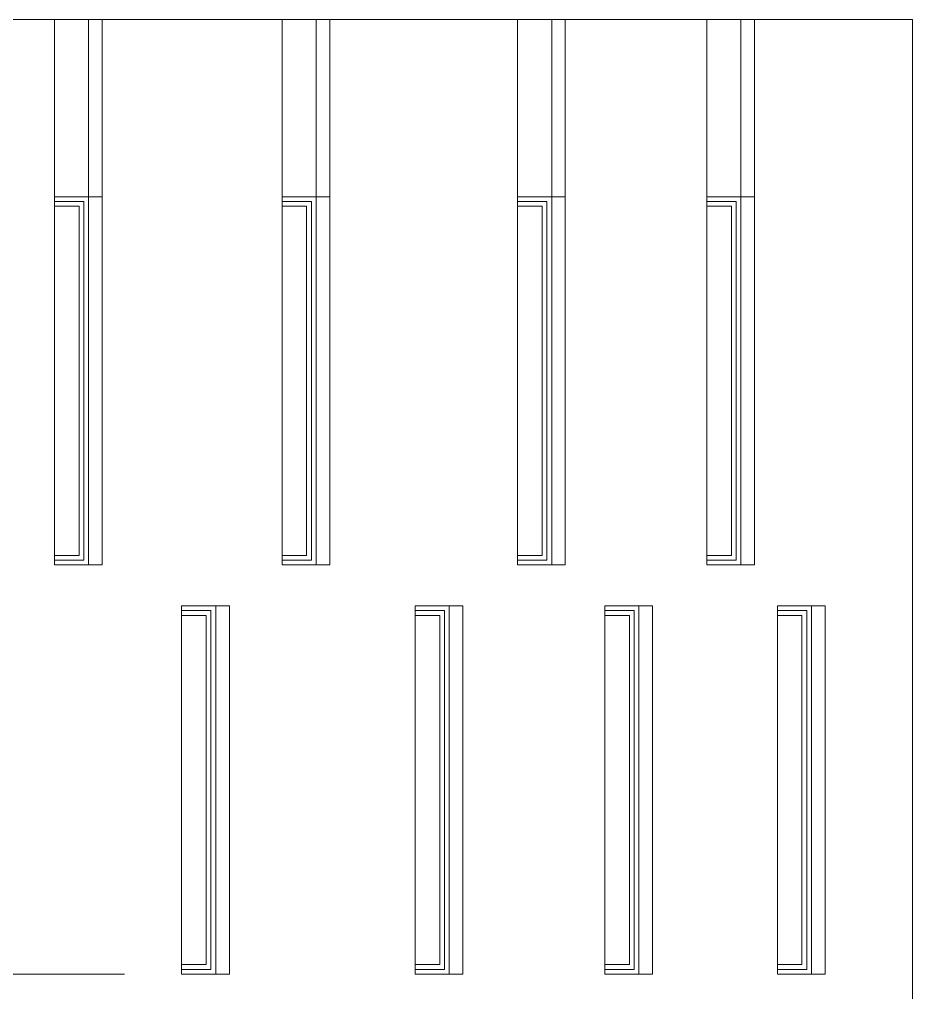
# Model space of a CAD drawing. Header units: metres. Extents: x -45 to 1930, y -347 to 488.
# Drawn here: x 159.79 to 166.34, y -224.14 to -217 of the extents above; entities that cross this region are included whole.
import ezdxf

# ---------------------------------------------------------------- set-up
doc = ezdxf.new("R2010")
doc.units = ezdxf.units.M
doc.layers.add('FLOATINGWINDOWS', color=2, linetype='Continuous', plot=False)
doc.layers.add('srafy sklo', color=252, linetype='Continuous')

msp = doc.modelspace()

# ---------------------------------------------------------------- linework, layer by layer
at = {"layer": 'FLOATINGWINDOWS', "linetype": 'Continuous', "lineweight": 0}
msp.add_line((160.560649, -224.004454), (143.690649, -224.004454), dxfattribs=at)
at = {"layer": 'srafy sklo', "linetype": 'Continuous', "lineweight": 0}
for p, q in [((159.335269, -217.004454), (166.335269, -217.004454)), ((160.048247, -218.304454), (160.048247, -217.004454)), ((160.29763, -218.304454), (160.29763, -217.004454)), ((160.39763, -218.304454), (160.39763, -217.004454)), ((161.715433, -218.304454), (161.715433, -217.004454)), ((161.964815, -218.304454), (161.964815, -217.004454)), ((162.064815, -218.304454), (162.064815, -217.004454)), ((163.441551, -218.304454), (163.441551, -217.004454)), ((163.690933, -218.304454), (163.690933, -217.004454)), ((163.790933, -218.304454), (163.790933, -217.004454)), ((164.828665, -218.304454), (164.828665, -217.004454)), ((165.078048, -218.304454), (165.078048, -217.004454)), ((165.178048, -218.304454), (165.178048, -217.004454)), ((166.335269, -217.004454), (166.335269, -224.604454)), ((160.048247, -218.374454), (160.048247, -218.304454)), ((160.29763, -218.304454), (160.29763, -221.004454)), ((160.29763, -218.304454), (160.39763, -218.304454)), ((160.39763, -218.304454), (160.39763, -221.004454)), ((161.715433, -218.374454), (161.715433, -218.304454)), ((161.964815, -218.304454), (161.964815, -221.004454)), ((161.964815, -218.304454), (162.064815, -218.304454)), ((162.064815, -218.304454), (162.064815, -221.004454)), ((163.441551, -218.374454), (163.441551, -218.304454)), ((163.690933, -218.304454), (163.690933, -221.004454)), ((163.690933, -218.304454), (163.790933, -218.304454)), ((163.790933, -218.304454), (163.790933, -221.004454)), ((164.828665, -218.374454), (164.828665, -218.304454)), ((165.078048, -218.304454), (165.078048, -221.004454)), ((165.078048, -218.304454), (165.178048, -218.304454)), ((165.178048, -218.304454), (165.178048, -221.004454)), ((160.048247, -220.934454), (160.048247, -221.004454)), ((161.715433, -220.934454), (161.715433, -221.004454)), ((163.441551, -220.934454), (163.441551, -221.004454)), ((164.828665, -220.934454), (164.828665, -221.004454)), ((160.29763, -221.004454), (160.39763, -221.004454)), ((161.964815, -221.004454), (162.064815, -221.004454)), ((163.690933, -221.004454), (163.790933, -221.004454)), ((165.078048, -221.004454), (165.178048, -221.004454)), ((160.979411, -221.374454), (160.979411, -221.304454)), ((161.228794, -221.304454), (161.228794, -224.004454)), ((161.228794, -221.304454), (161.328794, -221.304454)), ((161.328794, -221.304454), (161.328794, -224.004454)), ((162.691431, -221.374454), (162.691431, -221.304454)), ((162.940813, -221.304454), (162.940813, -224.004454)), ((162.940813, -221.304454), (163.040813, -221.304454)), ((163.040813, -221.304454), (163.040813, -224.004454)), ((164.080825, -221.374454), (164.080825, -221.304454)), ((164.330207, -221.304454), (164.330207, -224.004454)), ((164.330207, -221.304454), (164.430207, -221.304454)), ((164.430207, -221.304454), (164.430207, -224.004454)), ((165.345353, -221.374454), (165.345353, -221.304454)), ((165.594735, -221.304454), (165.594735, -224.004454)), ((165.594735, -221.304454), (165.694735, -221.304454)), ((165.694735, -221.304454), (165.694735, -224.004454)), ((160.979411, -223.934454), (160.979411, -224.004454)), ((162.691431, -223.934454), (162.691431, -224.004454)), ((164.080825, -223.934454), (164.080825, -224.004454)), ((165.345353, -223.934454), (165.345353, -224.004454)), ((161.228794, -224.004454), (161.328794, -224.004454)), ((162.940813, -224.004454), (163.040813, -224.004454)), ((164.330207, -224.004454), (164.430207, -224.004454)), ((165.594735, -224.004454), (165.694735, -224.004454))]:
    msp.add_line(p, q, dxfattribs=at)
for points in [[(160.048247, -218.304454), (160.29763, -218.304454), (160.29763, -221.004454), (160.048247, -221.004454)], [(161.715433, -218.304454), (161.964815, -218.304454), (161.964815, -221.004454), (161.715433, -221.004454)], [(163.441551, -218.304454), (163.690933, -218.304454), (163.690933, -221.004454), (163.441551, -221.004454)], [(164.828665, -218.304454), (165.078048, -218.304454), (165.078048, -221.004454), (164.828665, -221.004454)], [(160.048247, -218.339454), (160.26263, -218.339454), (160.26263, -220.969454), (160.048247, -220.969454)], [(161.715433, -218.339454), (161.929815, -218.339454), (161.929815, -220.969454), (161.715433, -220.969454)], [(163.441551, -218.339454), (163.655933, -218.339454), (163.655933, -220.969454), (163.441551, -220.969454)], [(164.828665, -218.339454), (165.043048, -218.339454), (165.043048, -220.969454), (164.828665, -220.969454)], [(160.979411, -221.304454), (161.228794, -221.304454), (161.228794, -224.004454), (160.979411, -224.004454)], [(162.691431, -221.304454), (162.940813, -221.304454), (162.940813, -224.004454), (162.691431, -224.004454)], [(164.080825, -221.304454), (164.330207, -221.304454), (164.330207, -224.004454), (164.080825, -224.004454)], [(165.345353, -221.304454), (165.594735, -221.304454), (165.594735, -224.004454), (165.345353, -224.004454)], [(160.979411, -221.339454), (161.193794, -221.339454), (161.193794, -223.969454), (160.979411, -223.969454)], [(162.691431, -221.339454), (162.905813, -221.339454), (162.905813, -223.969454), (162.691431, -223.969454)], [(164.080825, -221.339454), (164.295207, -221.339454), (164.295207, -223.969454), (164.080825, -223.969454)], [(165.345353, -221.339454), (165.559735, -221.339454), (165.559735, -223.969454), (165.345353, -223.969454)]]:
    msp.add_lwpolyline(points, dxfattribs=at)
for points in [[(160.048247, -218.374454), (160.22763, -218.374454), (160.22763, -220.934454), (160.048247, -220.934454)], [(161.715433, -218.374454), (161.894815, -218.374454), (161.894815, -220.934454), (161.715433, -220.934454)], [(163.441551, -218.374454), (163.620933, -218.374454), (163.620933, -220.934454), (163.441551, -220.934454)], [(164.828665, -218.374454), (165.008048, -218.374454), (165.008048, -220.934454), (164.828665, -220.934454)], [(160.979411, -221.374454), (161.158794, -221.374454), (161.158794, -223.934454), (160.979411, -223.934454)], [(162.691431, -221.374454), (162.870813, -221.374454), (162.870813, -223.934454), (162.691431, -223.934454)], [(164.080825, -221.374454), (164.260207, -221.374454), (164.260207, -223.934454), (164.080825, -223.934454)], [(165.345353, -221.374454), (165.524735, -221.374454), (165.524735, -223.934454), (165.345353, -223.934454)]]:
    msp.add_lwpolyline(points, close=True, dxfattribs=at)

doc.saveas('drawing.dxf')
